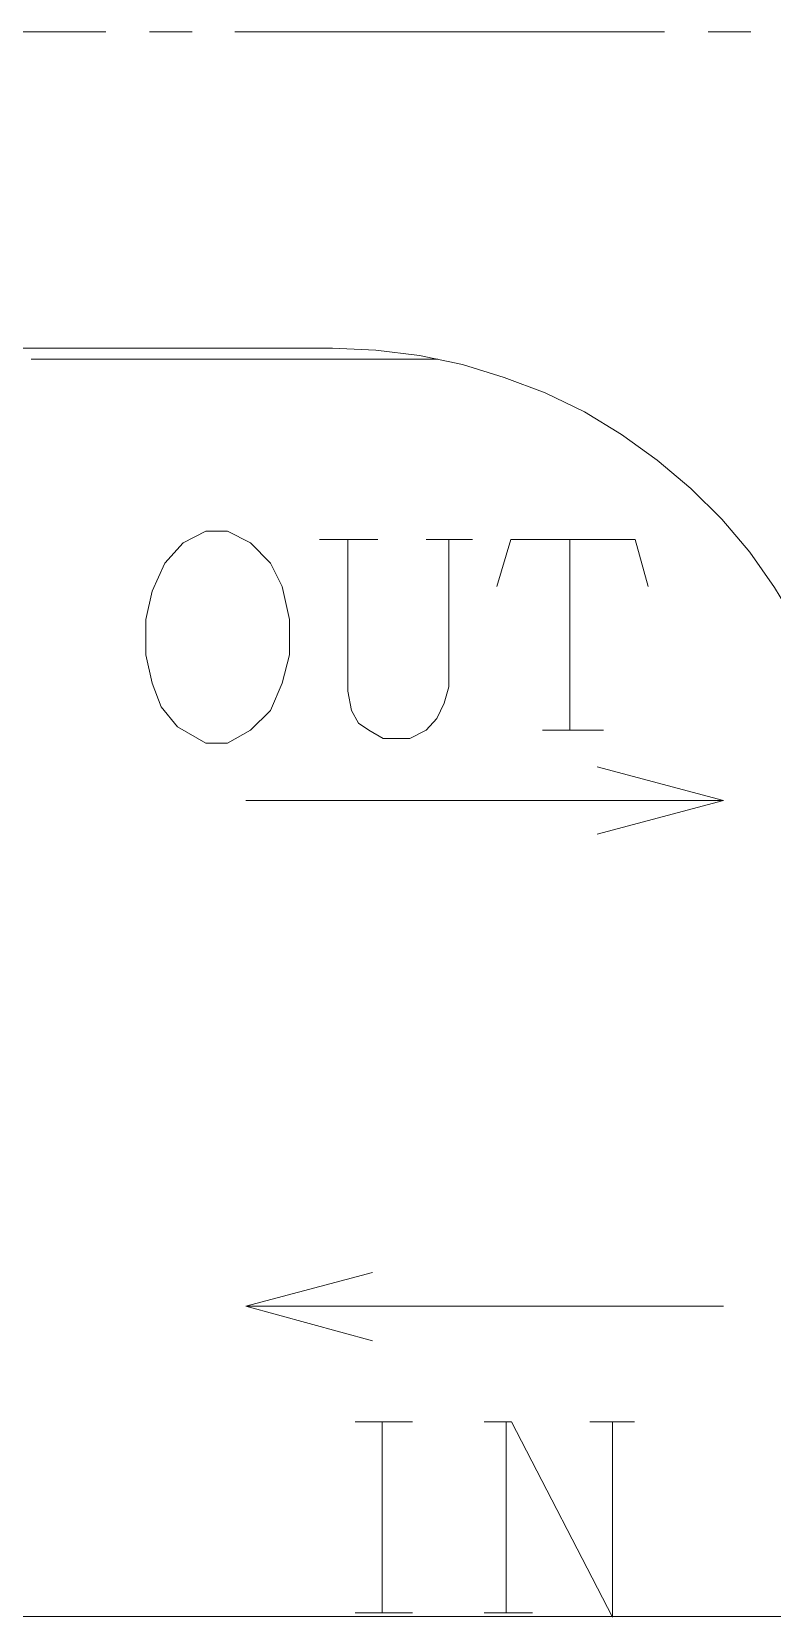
# Model space of a CAD drawing. Header units: millimetres. Extents: x 288 to 8834, y 20 to 9668.
# Drawn here: x 3333.3 to 3403.4, y 7457.8 to 7607.9 of the extents above; entities that cross this region are included whole.
import ezdxf

# ---------------------------------------------------------------- set-up
doc = ezdxf.new("R2010")
doc.units = ezdxf.units.MM
doc.layers.add('Layer1', color=7, linetype='Continuous')

# ---------------------------------------------------------------- blocks, each defined once
blk = doc.blocks.new('BLKF764')
at = {"layer": 'Layer1', "color": 7, "linetype": 'Continuous', "lineweight": 5}
for p, q in [((3347.64, 7559.53), (3349.8, 7560.65)), ((3349.8, 7560.65), (3351.86, 7560.65)), ((3351.86, 7560.65), (3354.02, 7559.53)), ((3345.92, 7557.63), (3347.64, 7559.53)), ((3354.02, 7559.53), (3355.91, 7557.63)), ((3344.72, 7554.96), (3345.92, 7557.63)), ((3355.91, 7557.63), (3357.03, 7555.39)), ((3344.11, 7552.29), (3344.72, 7554.96)), ((3357.03, 7555.39), (3357.72, 7552.29)), ((3344.11, 7548.94), (3344.11, 7552.29)), ((3357.72, 7552.29), (3357.72, 7548.94)), ((3344.72, 7546.27), (3344.11, 7548.94)), ((3357.72, 7548.94), (3357.03, 7546.27)), ((3345.58, 7544.03), (3344.72, 7546.27)), ((3357.03, 7546.27), (3355.91, 7543.68)), ((3355.91, 7543.68), (3354.02, 7541.79)), ((3349.8, 7540.58), (3347.13, 7542.13)), ((3354.02, 7541.79), (3351.86, 7540.58)), ((3351.86, 7540.58), (3349.8, 7540.58))]:
    blk.add_line(p, q, dxfattribs=at)
blk = doc.blocks.new('BLKF765')
at = {"layer": 'Layer1', "color": 7, "linetype": 'Continuous', "lineweight": 5}
for p, q in [((3372.36, 7544.37), (3372.79, 7545.92)), ((3371.67, 7542.91), (3372.36, 7544.37)), ((3363.58, 7543.68), (3364.26, 7542.48)), ((3364.26, 7542.48), (3365.21, 7541.79)), ((3370.64, 7541.79), (3371.67, 7542.91)), ((3365.21, 7541.79), (3366.59, 7541.01)), ((3366.59, 7541.01), (3369.09, 7541.01)), ((3369.09, 7541.01), (3370.64, 7541.79))]:
    blk.add_line(p, q, dxfattribs=at)
blk = doc.blocks.new('BLKF826')
at = {"layer": 'Layer1', "color": 7, "linetype": 'Continuous', "lineweight": 5}
for p, q in [((3370.03, 7577.27), (3365.9, 7577.78)), ((3374.08, 7576.41), (3370.03, 7577.27)), ((3378.04, 7575.2), (3374.08, 7576.41)), ((3381.92, 7573.74), (3378.04, 7575.2)), ((3385.62, 7571.93), (3381.92, 7573.74)), ((3389.15, 7569.78), (3385.62, 7571.93)), ((3392.51, 7567.36), (3389.15, 7569.78)), ((3395.7, 7564.69), (3392.51, 7567.36)), ((3398.62, 7561.77), (3395.7, 7564.69)), ((3401.29, 7558.67), (3398.62, 7561.77)), ((3403.62, 7555.31), (3401.29, 7558.67)), ((3405.77, 7551.78), (3403.62, 7555.31)), ((3407.58, 7547.99), (3405.77, 7551.78)), ((3409.13, 7544.2), (3407.58, 7547.99)), ((3410.25, 7540.24), (3409.13, 7544.2)), ((3411.11, 7536.19), (3410.25, 7540.24)), ((3411.63, 7532.06), (3411.11, 7536.19)), ((3411.8, 7527.92), (3411.63, 7532.06))]:
    blk.add_line(p, q, dxfattribs=at)
blk = doc.blocks.new('BLKF763')
at = {"layer": 'Layer1', "color": 7, "linetype": 'Continuous', "lineweight": 5}
for p, q in [((3299.68, 7607.92), (3340.32, 7607.92)), ((3344.46, 7607.92), (3348.51, 7607.92)), ((3352.55, 7607.92), (3393.2, 7607.92)), ((3397.33, 7607.92), (3401.38, 7607.92)), ((2991.82, 7577.96), (3361.77, 7577.96)), ((3333.26, 7576.92), (3371.76, 7576.92)), ((3365.9, 7577.78), (3361.77, 7577.96)), ((3366.07, 7559.87), (3360.56, 7559.87)), ((3363.23, 7559.87), (3363.23, 7545.49)), ((3370.64, 7559.87), (3375.03, 7559.87)), ((3372.79, 7545.92), (3372.79, 7559.87)), ((3378.65, 7559.87), (3377.35, 7555.39)), ((3378.65, 7559.87), (3390.44, 7559.87)), ((3384.24, 7541.79), (3384.24, 7559.87)), ((3390.44, 7559.87), (3391.65, 7555.39)), ((3363.23, 7545.49), (3363.58, 7543.68)), ((3347.13, 7542.13), (3345.58, 7544.03)), ((3381.66, 7541.79), (3387.43, 7541.79)), ((3386.83, 7538.34), (3398.8, 7535.16)), ((3398.8, 7535.16), (3353.59, 7535.16)), ((3398.8, 7535.16), (3386.83, 7531.97)), ((3398.8, 7535.16), (3391.65, 7535.16)), ((3353.59, 7487.28), (3365.56, 7490.46)), ((3398.8, 7487.28), (3353.59, 7487.28)), ((3365.56, 7484.01), (3353.59, 7487.28)), ((3353.59, 7487.28), (3363.66, 7487.28)), ((3363.92, 7476.34), (3369.35, 7476.34)), ((3366.5, 7458.26), (3366.5, 7476.34)), ((3378.73, 7476.34), (3376.15, 7476.34)), ((3378.22, 7458.26), (3378.22, 7476.34)), ((3378.73, 7476.34), (3388.29, 7457.83)), ((3386.14, 7476.34), (3390.36, 7476.34)), ((3388.29, 7457.83), (3388.29, 7476.34)), ((3363.92, 7458.26), (3369.35, 7458.26)), ((3376.15, 7458.26), (3380.71, 7458.26))]:
    blk.add_line(p, q, dxfattribs=at)
for name in ['BLKF826', 'BLKF764', 'BLKF765']:
    blk.add_blockref(name, (0, 0), dxfattribs=at)
blk = doc.blocks.new('BLKF1193')
at = {"layer": 'Layer1', "color": 3, "linetype": 'Continuous', "lineweight": 5}
blk.add_line((3926.79, 7457.91), (2726.79, 7457.91), dxfattribs=at)

msp = doc.modelspace()

# ---------------------------------------------------------------- block references
at = {"layer": 'Layer1', "color": 7, "linetype": 'Continuous', "lineweight": 5}
msp.add_blockref('BLKF763', (0, 0), dxfattribs=at)
at = {"layer": 'Layer1', "color": 3, "linetype": 'Continuous', "lineweight": 5}
msp.add_blockref('BLKF1193', (0, 0), dxfattribs=at)

doc.saveas('drawing.dxf')
